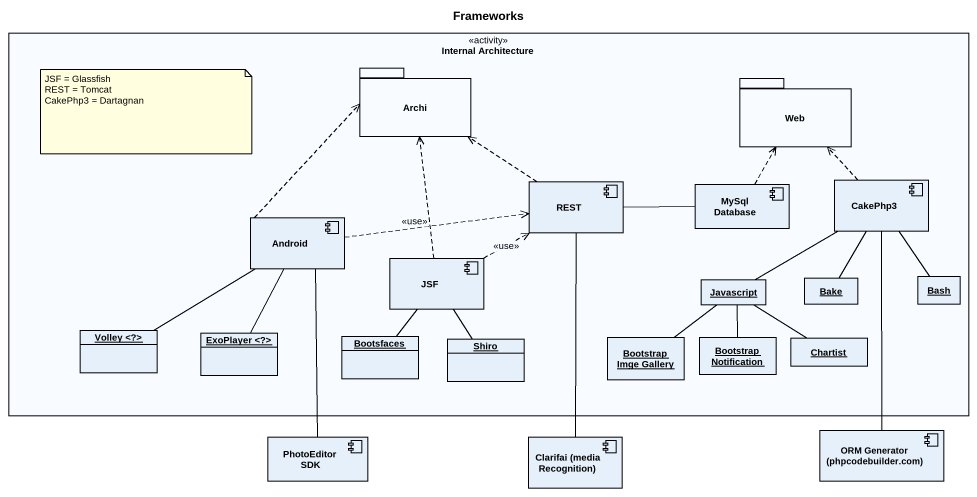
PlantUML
@startuml
title Frameworks
allowmixing
hide circle
hide empty members
rectangle "Internal Architecture" as Internal_Architecture <<activity>> {
  package Archi {
  }
  package Web {
  }
  component REST
  component "MySql Database" as MySql_Database
  component CakePhp3
  component Android
  component JSF
  object Javascript
  object Bake
  object Bash
  object "Volley <?>" as Volley
  object "ExoPlayer <?>" as ExoPlayer
  object Bootsfaces
  object Shiro
  object "Bootstrap Imge Gallery" as Bootstrap_Imge_Gallery
  object "Bootstrap Notification" as Bootstrap_Notification
  object Chartist
}
component "PhotoEditor SDK" as PhotoEditor_SDK
component "Clarifai (media Recognition)" as Clarifai_media_Recognition
component "ORM Generator (phpcodebuilder.com)" as ORM_Generator
REST .up.> Archi
REST -right- MySql_Database
MySql_Database .up.> Web
CakePhp3 .up.> Web
Android .up.> Archi
Android .right.> REST : <<use>>
JSF .up.> Archi
JSF .right.> REST : <<use>>
Javascript -right- CakePhp3
Bake -up- CakePhp3
Bash -up- CakePhp3
Volley -up- Android
ExoPlayer -up- Android
Bootsfaces -up- JSF
Shiro -up- JSF
Bootstrap_Imge_Gallery -up- Javascript
Bootstrap_Notification -up- Javascript
Chartist -up- Javascript
PhotoEditor_SDK -up- Android
Clarifai_media_Recognition -up- REST
ORM_Generator -up- CakePhp3
note as N1
  JSF = Glassfish
  REST = Tomcat
  CakePhp3 = Dartagnan
end note
@enduml
